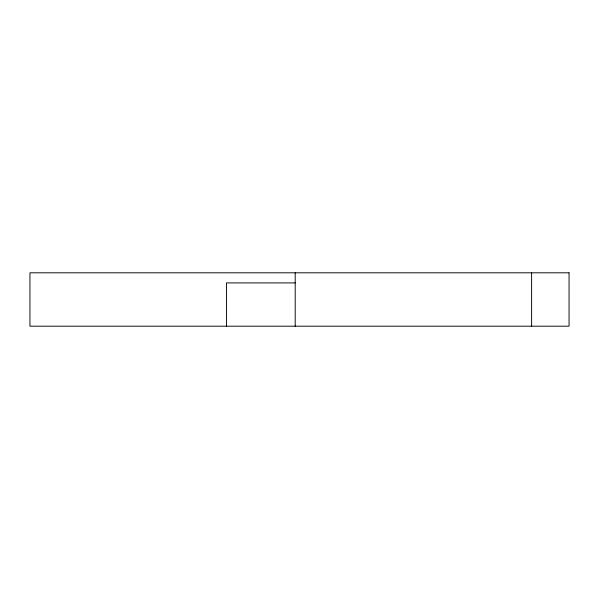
<?xml version="1.0" encoding="UTF-8"?>
<svg xmlns="http://www.w3.org/2000/svg" width="599" height="599" viewBox="0 0 599 599"><rect width="100%" height="100%" fill="white"/><g stroke="black" fill="none" stroke-linecap="round" stroke-linejoin="round"><path stroke-width="0.9" d="M295.202 282.908L226.467 282.908L226.467 326.193M531.613 272.807L531.613 326.193M295.202 272.807L295.202 326.193M569.05 272.807L29.95 272.807L29.95 326.193L569.05 326.193L569.05 272.807"/></g></svg>
